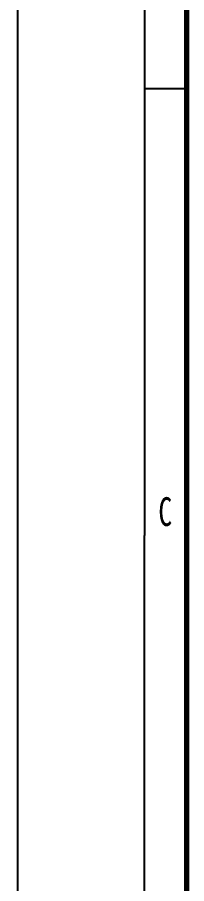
# Model space of a CAD drawing. Header units: inches. Extents: x 47316 to 59086, y 3141 to 11743.
# Drawn here: x 50247.9 to 50267.9, y 6145 to 6247.5 of the extents above; entities that cross this region are included whole.
import ezdxf

# ---------------------------------------------------------------- set-up
doc = ezdxf.new("R2010")
doc.units = ezdxf.units.IN
doc.header["$MEASUREMENT"] = 0
doc.styles.add('MtX_SimSun', font='')
doc.styles.get('MtX_SimSun').set_extended_font_data('SimSun')

msp = doc.modelspace()

# ---------------------------------------------------------------- linework, layer by layer
for p, q in [((50247.93, 6459.03), (50247.93, 5618.03)), ((50262.93, 6439.03), (50262.93, 6186.2)), ((50267.93, 6239.03), (50262.93, 6239.03)), ((50262.93, 6139.03), (50262.93, 6186.2))]:
    msp.add_line(p, q)
at = {"lineweight": 70}
msp.add_line((50267.93, 6439.03), (50267.93, 5638.03), dxfattribs=at)

# ---------------------------------------------------------------- texts
at = {"style": 'MtX_SimSun', "width": 0.7}
msp.add_text('C', height=3.4, dxfattribs=at).set_placement((50264.59, 6187.33))

doc.saveas('drawing.dxf')
